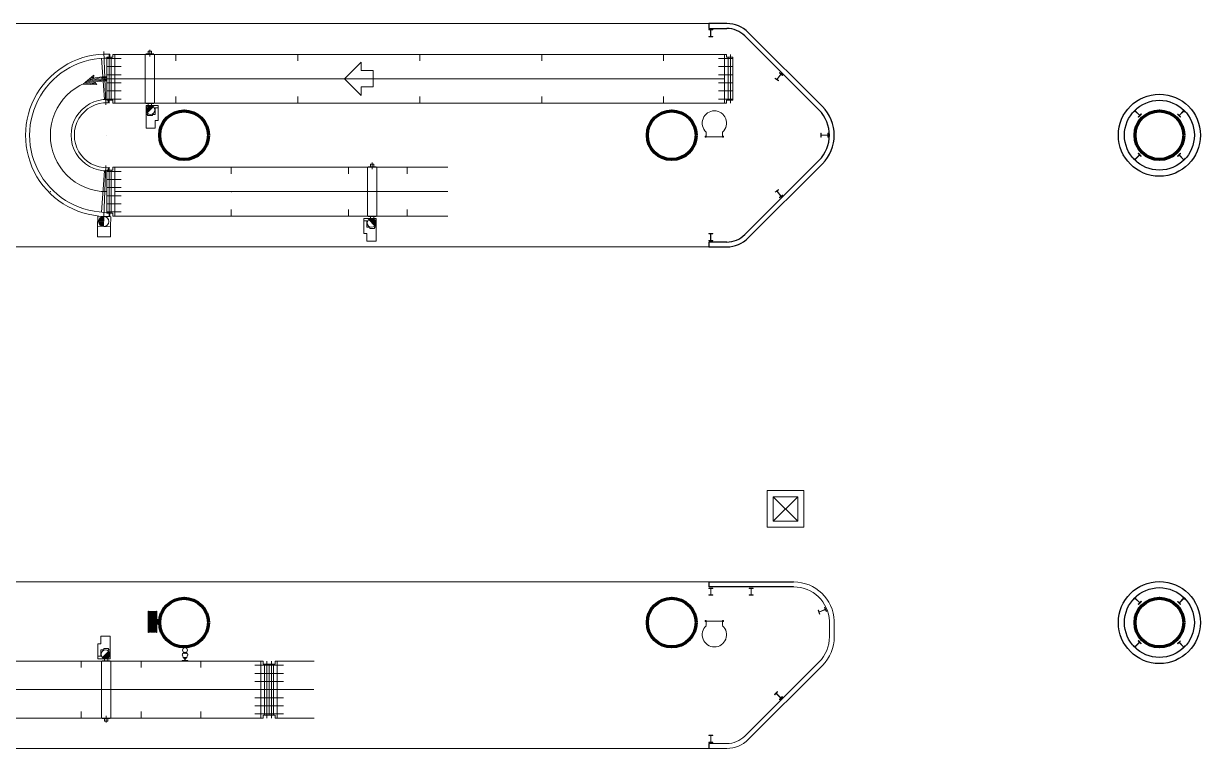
# Model space of a CAD drawing. Header units: metres. Extents: x 1807 to 3745, y 842 to 1968.
# Drawn here: x 3410.05 to 3439.01, y 1268.9 to 1286.75 of the extents above; entities that cross this region are included whole.
import ezdxf

# ---------------------------------------------------------------- set-up
doc = ezdxf.new("R2010")
doc.units = ezdxf.units.M
doc.header["$MEASUREMENT"] = 0
doc.linetypes.add('DGN1', pattern=[7.299439, 0, -7.299439])
doc.layers.add('Level 1', color=7, linetype='Continuous', lineweight=0)

msp = doc.modelspace()

# ---------------------------------------------------------------- linework, layer by layer
at = {"layer": 'Level 1', "color": 7, "linetype": 'Continuous', "lineweight": 0}
for p, q in [((3427.354, 1286.75), (3390.647, 1286.75)), ((3429.707, 1284.707), (3427.884, 1286.53)), ((3412.1, 1285.92), (3412.1, 1284.86)), ((3412.1, 1285.92), (3412.25, 1285.92)), ((3412.1, 1285.9), (3412.1, 1284.88)), ((3412.1, 1285.89), (3412.45, 1285.89)), ((3412.17, 1285.999), (3412.17, 1285.899)), ((3412.25, 1285.99), (3412.3, 1285.99)), ((3412.25, 1285.92), (3412.25, 1285.99)), ((3412.3, 1285.99), (3427.3, 1285.99)), ((3413.26, 1286), (3413.06, 1286)), ((3413.12, 1286.07), (3413.12, 1286)), ((3413.2, 1286.07), (3413.12, 1286.07)), ((3413.2, 1286.07), (3413.2, 1286)), ((3413.8, 1285.99), (3413.8, 1285.83)), ((3416.8, 1285.99), (3416.8, 1285.83)), ((3419.8, 1285.99), (3419.8, 1285.83)), ((3422.8, 1285.99), (3422.8, 1285.83)), ((3425.8, 1285.99), (3425.8, 1285.83)), ((3427.5, 1285.89), (3427.15, 1285.89)), ((3427.35, 1285.99), (3427.3, 1285.99)), ((3427.35, 1285.92), (3427.35, 1285.99)), ((3427.5, 1285.92), (3427.35, 1285.92)), ((3427.5, 1284.86), (3427.5, 1285.92)), ((3412.1, 1285.69), (3412.45, 1285.69)), ((3418.355, 1285.8), (3417.945, 1285.39)), ((3418.355, 1285.8), (3418.355, 1285.59)), ((3418.655, 1285.59), (3418.355, 1285.59)), ((3418.655, 1285.59), (3418.655, 1285.19)), ((3427.5, 1285.69), (3427.15, 1285.69)), ((3411.778, 1285.475), (3411.514, 1285.26)), ((3411.778, 1285.475), (3411.771, 1285.402)), ((3411.85, 1285.245), (3411.795, 1285.305)), ((3412.099, 1285.391), (3412.101, 1285.389)), ((3412.099, 1285.389), (3412.101, 1285.391)), ((3412.099, 1285.391), (3412.101, 1285.389)), ((3412.099, 1285.389), (3412.101, 1285.391)), ((3412.1, 1285.49), (3412.45, 1285.49)), ((3412.1, 1285.34), (3412.1, 1285.44)), ((3412.1, 1285.29), (3412.45, 1285.29)), ((3412.299, 1285.391), (3412.301, 1285.389)), ((3412.299, 1285.389), (3412.301, 1285.391)), ((3412.299, 1285.389), (3412.301, 1285.391)), ((3412.299, 1285.391), (3412.301, 1285.389)), ((3413.799, 1285.391), (3413.801, 1285.389)), ((3413.799, 1285.389), (3413.801, 1285.391)), ((3413.799, 1285.389), (3413.801, 1285.391)), ((3413.799, 1285.391), (3413.801, 1285.389)), ((3413.899, 1285.391), (3413.901, 1285.389)), ((3413.899, 1285.389), (3413.901, 1285.391)), ((3416.799, 1285.391), (3416.801, 1285.389)), ((3416.799, 1285.389), (3416.801, 1285.391)), ((3416.899, 1285.391), (3416.901, 1285.389)), ((3416.899, 1285.389), (3416.901, 1285.391)), ((3417.946, 1285.391), (3417.944, 1285.389)), ((3417.946, 1285.389), (3417.944, 1285.391)), ((3418.355, 1284.98), (3417.945, 1285.39)), ((3418.301, 1285.391), (3418.299, 1285.389)), ((3418.301, 1285.389), (3418.299, 1285.391)), ((3419.799, 1285.391), (3419.801, 1285.389)), ((3419.799, 1285.389), (3419.801, 1285.391)), ((3419.899, 1285.391), (3419.901, 1285.389)), ((3419.899, 1285.389), (3419.901, 1285.391)), ((3422.799, 1285.391), (3422.801, 1285.389)), ((3422.799, 1285.389), (3422.801, 1285.391)), ((3422.899, 1285.391), (3422.901, 1285.389)), ((3422.899, 1285.389), (3422.901, 1285.391)), ((3425.799, 1285.391), (3425.801, 1285.389)), ((3425.799, 1285.389), (3425.801, 1285.391)), ((3425.899, 1285.391), (3425.901, 1285.389)), ((3425.899, 1285.389), (3425.901, 1285.391)), ((3427.5, 1285.49), (3427.15, 1285.49)), ((3427.5, 1285.29), (3427.15, 1285.29)), ((3427.301, 1285.389), (3427.299, 1285.391)), ((3427.301, 1285.391), (3427.299, 1285.389)), ((3427.501, 1285.389), (3427.499, 1285.391)), ((3427.501, 1285.391), (3427.499, 1285.389)), ((3411.85, 1285.245), (3411.514, 1285.26)), ((3412.1, 1285.09), (3412.45, 1285.09)), ((3418.355, 1285.19), (3418.355, 1284.98)), ((3418.655, 1285.19), (3418.355, 1285.19)), ((3427.5, 1285.09), (3427.15, 1285.09)), ((3412.1, 1284.89), (3412.45, 1284.89)), ((3412.1, 1284.86), (3412.25, 1284.86)), ((3412.129, 1284.88), (3412.129, 1284.799)), ((3412.25, 1284.86), (3412.25, 1284.79)), ((3412.25, 1284.79), (3412.3, 1284.79)), ((3412.3, 1284.79), (3427.3, 1284.79)), ((3413.26, 1284.78), (3413.06, 1284.78)), ((3413.064, 1284.73), (3413.064, 1284.512)), ((3413.064, 1284.73), (3413.364, 1284.73)), ((3413.064, 1284.627), (3413.168, 1284.73)), ((3413.067, 1284.594), (3413.2, 1284.727)), ((3413.077, 1284.569), (3413.225, 1284.717)), ((3413.092, 1284.548), (3413.246, 1284.703)), ((3413.12, 1284.78), (3413.12, 1284.73)), ((3413.2, 1284.78), (3413.2, 1284.73)), ((3413.364, 1284.73), (3413.364, 1284.67)), ((3413.8, 1284.95), (3413.8, 1284.79)), ((3416.8, 1284.95), (3416.8, 1284.79)), ((3419.8, 1284.95), (3419.8, 1284.79)), ((3422.8, 1284.95), (3422.8, 1284.79)), ((3425.8, 1284.95), (3425.8, 1284.79)), ((3427.5, 1284.89), (3427.15, 1284.89)), ((3427.35, 1284.79), (3427.3, 1284.79)), ((3427.5, 1284.86), (3427.35, 1284.86)), ((3427.35, 1284.86), (3427.35, 1284.79)), ((3413.064, 1284.512), (3413.1, 1284.512)), ((3413.1, 1284.512), (3413.1, 1284.482)), ((3413.1, 1284.482), (3413.22, 1284.482)), ((3413.22, 1284.512), (3413.22, 1284.482)), ((3413.22, 1284.512), (3413.292, 1284.512)), ((3413.292, 1284.67), (3413.364, 1284.67)), ((3413.292, 1284.67), (3413.292, 1284.512)), ((3412.099, 1284.001), (3412.101, 1283.999)), ((3412.099, 1283.999), (3412.101, 1284.001)), ((3418.589, 1283.29), (3418.589, 1283.22)), ((3418.589, 1283.29), (3418.669, 1283.29)), ((3418.669, 1283.29), (3418.669, 1283.22)), ((3427.884, 1281.47), (3429.707, 1283.293)), ((3412.1, 1282.08), (3412.1, 1283.14)), ((3412.1, 1283.14), (3412.25, 1283.14)), ((3412.1, 1283.12), (3412.1, 1282.1)), ((3412.1, 1283.11), (3412.45, 1283.11)), ((3412.129, 1283.12), (3412.129, 1283.201)), ((3412.25, 1283.21), (3412.3, 1283.21)), ((3412.25, 1283.14), (3412.25, 1283.21)), ((3420.488, 1283.21), (3412.3, 1283.21)), ((3415.163, 1283.05), (3415.163, 1283.21)), ((3418.047, 1283.05), (3418.047, 1283.21)), ((3418.529, 1283.22), (3418.729, 1283.22)), ((3419.489, 1283.05), (3419.489, 1283.21)), ((3412.1, 1282.91), (3412.45, 1282.91)), ((3412.1, 1282.71), (3412.45, 1282.71)), ((3410.709, 1282.609), (3410.711, 1282.611)), ((3410.711, 1282.609), (3410.709, 1282.611)), ((3412.099, 1282.609), (3412.101, 1282.611)), ((3412.101, 1282.609), (3412.099, 1282.611)), ((3412.099, 1282.609), (3412.101, 1282.611)), ((3412.099, 1282.611), (3412.101, 1282.609)), ((3412.1, 1282.51), (3412.45, 1282.51)), ((3412.299, 1282.609), (3412.301, 1282.611)), ((3412.299, 1282.611), (3412.301, 1282.609)), ((3415.162, 1282.609), (3415.164, 1282.611)), ((3415.162, 1282.611), (3415.164, 1282.609)), ((3415.262, 1282.609), (3415.264, 1282.611)), ((3415.262, 1282.611), (3415.264, 1282.609)), ((3417.99, 1282.609), (3417.988, 1282.611)), ((3417.99, 1282.611), (3417.988, 1282.609)), ((3418.046, 1282.609), (3418.048, 1282.611)), ((3418.046, 1282.611), (3418.048, 1282.609)), ((3418.146, 1282.609), (3418.148, 1282.611)), ((3418.146, 1282.611), (3418.148, 1282.609)), ((3419.488, 1282.609), (3419.49, 1282.611)), ((3419.488, 1282.611), (3419.49, 1282.609)), ((3419.49, 1282.609), (3419.488, 1282.611)), ((3419.49, 1282.611), (3419.488, 1282.609)), ((3419.588, 1282.609), (3419.59, 1282.611)), ((3419.588, 1282.611), (3419.59, 1282.609)), ((3412.1, 1282.31), (3412.45, 1282.31)), ((3412.1, 1282.11), (3412.45, 1282.11)), ((3412.1, 1282.08), (3412.25, 1282.08)), ((3412.17, 1282.101), (3412.17, 1282.001)), ((3412.25, 1282.08), (3412.25, 1282.01)), ((3415.163, 1282.01), (3415.163, 1282.17)), ((3418.047, 1282.01), (3418.047, 1282.17)), ((3419.489, 1282.01), (3419.489, 1282.17)), ((3411.868, 1281.758), (3411.879, 1282.008)), ((3412.199, 1281.994), (3411.879, 1282.008)), ((3411.92, 1281.806), (3411.927, 1281.956)), ((3411.944, 1281.78), (3411.953, 1281.98)), ((3411.968, 1281.764), (3411.978, 1281.993)), ((3411.993, 1281.755), (3412.004, 1282)), ((3412.018, 1281.752), (3412.029, 1282.001)), ((3412.188, 1281.744), (3412.199, 1281.994)), ((3412.25, 1282.01), (3412.3, 1282.01)), ((3420.488, 1282.01), (3412.3, 1282.01)), ((3418.725, 1281.95), (3418.425, 1281.95)), ((3418.425, 1281.95), (3418.425, 1281.89)), ((3418.497, 1281.89), (3418.425, 1281.89)), ((3418.497, 1281.89), (3418.497, 1281.732)), ((3418.529, 1282), (3418.729, 1282)), ((3418.697, 1281.768), (3418.543, 1281.922)), ((3418.711, 1281.789), (3418.563, 1281.937)), ((3418.589, 1282), (3418.589, 1281.95)), ((3418.721, 1281.814), (3418.589, 1281.947)), ((3418.725, 1281.847), (3418.621, 1281.95)), ((3418.669, 1282), (3418.669, 1281.95)), ((3418.725, 1281.95), (3418.725, 1281.732)), ((3412.188, 1281.744), (3411.868, 1281.758)), ((3418.569, 1281.732), (3418.497, 1281.732)), ((3418.689, 1281.702), (3418.568, 1281.702)), ((3418.569, 1281.732), (3418.569, 1281.702)), ((3418.725, 1281.732), (3418.689, 1281.732)), ((3418.689, 1281.732), (3418.689, 1281.702)), ((3390.647, 1281.25), (3427.354, 1281.25)), ((3429.25, 1275.25), (3428.35, 1275.25)), ((3428.35, 1275.25), (3428.35, 1274.35)), ((3429.25, 1274.35), (3429.25, 1275.25)), ((3428.5, 1274.5), (3429.1, 1275.1)), ((3429.1, 1274.5), (3428.5, 1275.1)), ((3428.35, 1274.35), (3429.25, 1274.35)), ((3429, 1273), (3389, 1273)), ((3413.13, 1272.264), (3413.13, 1271.774)), ((3413.149, 1272.264), (3413.149, 1271.774)), ((3413.167, 1272.264), (3413.167, 1271.774)), ((3413.186, 1272.264), (3413.186, 1271.774)), ((3413.204, 1272.264), (3413.204, 1271.774)), ((3413.223, 1272.264), (3413.223, 1271.774)), ((3413.241, 1272.261), (3413.241, 1271.774)), ((3413.241, 1272.261), (3413.241, 1271.774)), ((3413.26, 1272.264), (3413.26, 1271.774)), ((3413.278, 1272.264), (3413.278, 1271.774)), ((3413.297, 1272.264), (3413.297, 1271.774)), ((3413.316, 1272.264), (3413.316, 1271.774)), ((3429.881, 1272.035), (3429.881, 1271.65)), ((3430.001, 1272.035), (3430.001, 1271.65)), ((3430.001, 1272), (3430.001, 1271.65)), ((3411.951, 1271.17), (3411.879, 1271.17)), ((3411.879, 1271.11), (3411.879, 1271.17)), ((3412.179, 1271.11), (3411.879, 1271.11)), ((3411.951, 1271.17), (3411.951, 1271.328)), ((3412.023, 1271.328), (3411.951, 1271.328)), ((3412.151, 1271.292), (3411.996, 1271.138)), ((3412.165, 1271.271), (3412.017, 1271.123)), ((3412.143, 1271.358), (3412.022, 1271.358)), ((3412.023, 1271.328), (3412.023, 1271.358)), ((3412.175, 1271.246), (3412.043, 1271.113)), ((3412.043, 1271.06), (3412.043, 1271.11)), ((3412.178, 1271.213), (3412.075, 1271.11)), ((3412.123, 1271.06), (3412.123, 1271.11)), ((3412.143, 1271.328), (3412.143, 1271.358)), ((3412.179, 1271.328), (3412.143, 1271.328)), ((3412.179, 1271.11), (3412.179, 1271.328)), ((3413.976, 1271.243), (3413.976, 1271.258)), ((3414.071, 1271.143), (3413.976, 1271.143)), ((3413.976, 1271.143), (3413.976, 1271.133)), ((3413.976, 1271.133), (3414.071, 1271.133)), ((3413.985, 1271.261), (3413.985, 1271.277)), ((3414.046, 1271.133), (3414.001, 1271.133)), ((3414.001, 1271.133), (3414.001, 1271.124)), ((3414.005, 1271.243), (3414.005, 1271.258)), ((3414.016, 1271.101), (3414.012, 1271.101)), ((3414.013, 1271.121), (3414.013, 1271.133)), ((3414.031, 1271.101), (3414.016, 1271.101)), ((3414.016, 1271.101), (3414.016, 1271.066)), ((3414.036, 1271.101), (3414.031, 1271.101)), ((3414.031, 1271.066), (3414.031, 1271.101)), ((3414.034, 1271.121), (3414.034, 1271.133)), ((3414.042, 1271.243), (3414.042, 1271.258)), ((3414.046, 1271.121), (3414.046, 1271.133)), ((3414.062, 1271.277), (3414.062, 1271.261)), ((3414.07, 1271.258), (3414.071, 1271.258)), ((3414.071, 1271.258), (3414.071, 1271.243)), ((3414.071, 1271.133), (3414.071, 1271.143)), ((3415.893, 1271.05), (3405.6, 1271.05)), ((3411.471, 1270.89), (3411.471, 1271.05)), ((3411.983, 1271.06), (3412.183, 1271.06)), ((3412.943, 1270.89), (3412.943, 1271.05)), ((3414.091, 1271.066), (3413.956, 1271.066)), ((3413.956, 1271.066), (3413.956, 1271.046)), ((3413.956, 1271.046), (3414.091, 1271.046)), ((3414.016, 1271.066), (3414.031, 1271.066)), ((3414.091, 1271.046), (3414.091, 1271.066)), ((3414.414, 1270.89), (3414.414, 1271.05)), ((3416.093, 1270.95), (3415.743, 1270.95)), ((3415.943, 1271.05), (3415.893, 1271.05)), ((3415.943, 1270.98), (3415.943, 1271.05)), ((3416.093, 1270.98), (3415.943, 1270.98)), ((3416.093, 1269.72), (3416.093, 1270.98)), ((3416.093, 1270.98), (3416.243, 1270.98)), ((3416.093, 1270.98), (3416.093, 1269.72)), ((3416.093, 1270.95), (3416.443, 1270.95)), ((3416.243, 1271.05), (3416.293, 1271.05)), ((3416.243, 1270.98), (3416.243, 1271.05)), ((3417.2, 1271.05), (3416.293, 1271.05)), ((3429.623, 1271.028), (3427.799, 1269.204)), ((3429.708, 1270.943), (3427.884, 1269.12)), ((3429.708, 1270.943), (3427.884, 1269.12)), ((3429.708, 1270.943), (3429.708, 1270.943)), ((3416.093, 1270.75), (3415.743, 1270.75)), ((3416.093, 1270.55), (3415.743, 1270.55)), ((3416.093, 1270.75), (3416.443, 1270.75)), ((3416.093, 1270.55), (3416.443, 1270.55)), ((3410.099, 1270.349), (3410.101, 1270.351)), ((3410.099, 1270.351), (3410.101, 1270.349)), ((3411.444, 1270.351), (3411.442, 1270.349)), ((3411.444, 1270.349), (3411.442, 1270.351)), ((3411.47, 1270.349), (3411.472, 1270.351)), ((3411.47, 1270.351), (3411.472, 1270.349)), ((3411.57, 1270.349), (3411.572, 1270.351)), ((3411.57, 1270.351), (3411.572, 1270.349)), ((3412.944, 1270.351), (3412.942, 1270.349)), ((3412.944, 1270.349), (3412.942, 1270.351)), ((3412.942, 1270.349), (3412.944, 1270.351)), ((3412.942, 1270.351), (3412.944, 1270.349)), ((3413.042, 1270.349), (3413.044, 1270.351)), ((3413.042, 1270.351), (3413.044, 1270.349)), ((3414.413, 1270.349), (3414.415, 1270.351)), ((3414.413, 1270.351), (3414.415, 1270.349)), ((3414.513, 1270.349), (3414.515, 1270.351)), ((3414.513, 1270.351), (3414.515, 1270.349)), ((3416.093, 1270.35), (3415.743, 1270.35)), ((3415.894, 1270.351), (3415.892, 1270.349)), ((3415.894, 1270.349), (3415.892, 1270.351)), ((3416.092, 1270.349), (3416.094, 1270.351)), ((3416.092, 1270.351), (3416.094, 1270.349)), ((3416.094, 1270.351), (3416.092, 1270.349)), ((3416.094, 1270.349), (3416.092, 1270.351)), ((3416.093, 1270.35), (3416.443, 1270.35)), ((3416.292, 1270.349), (3416.294, 1270.351)), ((3416.292, 1270.351), (3416.294, 1270.349)), ((3416.093, 1270.15), (3415.743, 1270.15)), ((3416.093, 1269.95), (3415.743, 1269.95)), ((3416.093, 1270.15), (3416.443, 1270.15)), ((3416.093, 1269.95), (3416.443, 1269.95)), ((3415.893, 1269.65), (3405.6, 1269.65)), ((3411.471, 1269.65), (3411.471, 1269.81)), ((3411.983, 1269.64), (3412.183, 1269.64)), ((3412.043, 1269.57), (3412.043, 1269.64)), ((3412.123, 1269.57), (3412.123, 1269.64)), ((3412.943, 1269.65), (3412.943, 1269.81)), ((3414.414, 1269.65), (3414.414, 1269.81)), ((3416.093, 1269.75), (3415.743, 1269.75)), ((3415.943, 1269.65), (3415.893, 1269.65)), ((3416.093, 1269.72), (3415.943, 1269.72)), ((3415.943, 1269.72), (3415.943, 1269.65)), ((3416.093, 1269.75), (3416.443, 1269.75)), ((3416.093, 1269.72), (3416.243, 1269.72)), ((3416.243, 1269.72), (3416.243, 1269.65)), ((3416.243, 1269.65), (3416.293, 1269.65)), ((3417.2, 1269.65), (3416.293, 1269.65)), ((3412.043, 1269.57), (3412.123, 1269.57)), ((3390.646, 1268.9), (3427.354, 1268.9)), ((3426.909, 1269.02), (3427.354, 1269.02)), ((3426.909, 1268.9), (3427.354, 1268.9))]:
    msp.add_line(p, q, dxfattribs=at)
at = {"layer": 'Level 1', "color": 7, "linetype": 'Continuous', "lineweight": 30}
for p, q in [((3427.354, 1286.75), (3426.91, 1286.75)), ((3426.91, 1286.75), (3426.91, 1286.63)), ((3426.91, 1286.63), (3427.354, 1286.63)), ((3427.8, 1286.445), (3429.622, 1284.622)), ((3429.707, 1284.707), (3427.884, 1286.53)), ((3429.622, 1283.378), (3427.8, 1281.555)), ((3427.884, 1281.47), (3429.707, 1283.293)), ((3427.354, 1281.37), (3426.91, 1281.37)), ((3426.91, 1281.37), (3426.91, 1281.25)), ((3426.91, 1281.25), (3427.354, 1281.25)), ((3426.909, 1273), (3429, 1273)), ((3426.909, 1273), (3426.909, 1272.88)), ((3429, 1272.88), (3426.909, 1272.88)), ((3413.34, 1272.07), (3413.34, 1271.968)), ((3413.369, 1272.07), (3413.34, 1272.07)), ((3413.34, 1271.968), (3413.369, 1271.968)), ((3413.369, 1271.968), (3413.369, 1272.07)), ((3426.909, 1269.02), (3426.909, 1268.9))]:
    msp.add_line(p, q, dxfattribs=at)
at = {"layer": 'Level 1', "color": 7, "linetype": 'Continuous', "lineweight": 13}
for p, q in [((3427.011, 1286.6), (3426.91, 1286.6)), ((3426.91, 1286.6), (3426.91, 1286.592)), ((3426.91, 1286.592), (3426.95, 1286.592)), ((3426.95, 1286.43), (3426.91, 1286.43)), ((3426.91, 1286.43), (3426.91, 1286.422)), ((3426.91, 1286.422), (3427.011, 1286.422)), ((3426.958, 1286.584), (3426.958, 1286.438)), ((3426.963, 1286.438), (3426.963, 1286.584)), ((3426.97, 1286.592), (3427.011, 1286.592)), ((3427.011, 1286.43), (3426.97, 1286.43)), ((3427.011, 1286.592), (3427.011, 1286.6)), ((3427.011, 1286.422), (3427.011, 1286.43)), ((3428.549, 1285.406), (3428.544, 1285.4)), ((3428.544, 1285.4), (3428.625, 1285.338)), ((3428.581, 1285.381), (3428.549, 1285.406)), ((3428.681, 1285.499), (3428.592, 1285.383)), ((3428.596, 1285.38), (3428.685, 1285.496)), ((3428.63, 1285.344), (3428.597, 1285.369)), ((3428.625, 1285.338), (3428.63, 1285.344)), ((3428.652, 1285.541), (3428.648, 1285.535)), ((3428.648, 1285.535), (3428.68, 1285.51)), ((3428.733, 1285.479), (3428.652, 1285.541)), ((3428.696, 1285.498), (3428.728, 1285.473)), ((3428.728, 1285.473), (3428.733, 1285.479)), ((3437.43, 1284.643), (3437.358, 1284.571)), ((3437.358, 1284.571), (3437.364, 1284.566)), ((3437.364, 1284.566), (3437.393, 1284.595)), ((3437.403, 1284.595), (3437.507, 1284.491)), ((3437.407, 1284.609), (3437.435, 1284.638)), ((3437.51, 1284.494), (3437.407, 1284.598)), ((3437.435, 1284.638), (3437.43, 1284.643)), ((3437.507, 1284.48), (3437.478, 1284.451)), ((3437.478, 1284.451), (3437.484, 1284.446)), ((3437.484, 1284.446), (3437.556, 1284.517)), ((3437.55, 1284.523), (3437.521, 1284.494)), ((3437.556, 1284.517), (3437.55, 1284.523)), ((3438.451, 1284.522), (3438.446, 1284.516)), ((3438.446, 1284.516), (3438.517, 1284.444)), ((3438.48, 1284.493), (3438.451, 1284.522)), ((3438.595, 1284.597), (3438.491, 1284.493)), ((3438.494, 1284.49), (3438.598, 1284.593)), ((3438.523, 1284.45), (3438.494, 1284.479)), ((3438.517, 1284.444), (3438.523, 1284.45)), ((3438.571, 1284.642), (3438.566, 1284.636)), ((3438.566, 1284.636), (3438.595, 1284.607)), ((3438.643, 1284.57), (3438.571, 1284.642)), ((3438.609, 1284.593), (3438.637, 1284.565)), ((3438.637, 1284.565), (3438.643, 1284.57)), ((3426.825, 1283.95), (3426.825, 1283.975)), ((3426.825, 1283.975), (3426.85, 1283.975)), ((3426.85, 1283.95), (3426.825, 1283.95)), ((3426.85, 1283.963), (3426.85, 1284.076)), ((3426.85, 1283.975), (3426.85, 1283.95)), ((3427.25, 1283.963), (3426.85, 1283.963)), ((3427.25, 1284.076), (3427.25, 1283.963)), ((3427.275, 1283.975), (3427.25, 1283.975)), ((3427.25, 1283.975), (3427.25, 1283.95)), ((3427.25, 1283.95), (3427.275, 1283.95)), ((3427.275, 1283.95), (3427.275, 1283.975)), ((3429.672, 1283.949), (3429.672, 1284.051)), ((3429.672, 1284.051), (3429.68, 1284.051)), ((3429.68, 1283.949), (3429.672, 1283.949)), ((3429.68, 1284.051), (3429.68, 1284.01)), ((3429.68, 1283.99), (3429.68, 1283.949)), ((3429.688, 1284.002), (3429.834, 1284.002)), ((3429.834, 1283.998), (3429.688, 1283.998)), ((3429.842, 1284.01), (3429.842, 1284.051)), ((3429.842, 1284.051), (3429.85, 1284.051)), ((3429.842, 1283.949), (3429.842, 1283.99)), ((3429.85, 1283.949), (3429.842, 1283.949)), ((3429.85, 1284.051), (3429.85, 1283.949)), ((3437.483, 1283.556), (3437.477, 1283.55)), ((3437.477, 1283.55), (3437.506, 1283.521)), ((3437.554, 1283.484), (3437.483, 1283.556)), ((3438.516, 1283.554), (3438.444, 1283.483)), ((3438.493, 1283.52), (3438.522, 1283.549)), ((3438.522, 1283.549), (3438.516, 1283.554)), ((3437.363, 1283.435), (3437.357, 1283.43)), ((3437.357, 1283.43), (3437.429, 1283.358)), ((3437.391, 1283.407), (3437.363, 1283.435)), ((3437.506, 1283.51), (3437.402, 1283.407)), ((3437.405, 1283.403), (3437.509, 1283.507)), ((3437.434, 1283.364), (3437.405, 1283.393)), ((3437.429, 1283.358), (3437.434, 1283.364)), ((3437.52, 1283.507), (3437.549, 1283.478)), ((3437.549, 1283.478), (3437.554, 1283.484)), ((3438.444, 1283.483), (3438.45, 1283.477)), ((3438.45, 1283.477), (3438.479, 1283.506)), ((3438.49, 1283.506), (3438.593, 1283.402)), ((3438.597, 1283.405), (3438.493, 1283.509)), ((3438.593, 1283.391), (3438.565, 1283.362)), ((3438.565, 1283.362), (3438.57, 1283.357)), ((3438.57, 1283.357), (3438.642, 1283.429)), ((3438.636, 1283.434), (3438.607, 1283.405)), ((3438.642, 1283.429), (3438.636, 1283.434)), ((3428.544, 1282.6), (3428.625, 1282.662)), ((3428.625, 1282.662), (3428.63, 1282.656)), ((3428.549, 1282.594), (3428.544, 1282.6)), ((3428.581, 1282.619), (3428.549, 1282.594)), ((3428.681, 1282.501), (3428.592, 1282.617)), ((3428.596, 1282.62), (3428.685, 1282.504)), ((3428.63, 1282.656), (3428.597, 1282.631)), ((3428.648, 1282.465), (3428.68, 1282.49)), ((3428.652, 1282.459), (3428.648, 1282.465)), ((3428.733, 1282.521), (3428.652, 1282.459)), ((3428.696, 1282.502), (3428.728, 1282.527)), ((3428.728, 1282.527), (3428.733, 1282.521)), ((3426.91, 1281.57), (3426.91, 1281.578)), ((3426.91, 1281.578), (3427.011, 1281.578)), ((3426.95, 1281.57), (3426.91, 1281.57)), ((3426.958, 1281.416), (3426.958, 1281.562)), ((3426.963, 1281.562), (3426.963, 1281.416)), ((3427.011, 1281.57), (3426.97, 1281.57)), ((3427.011, 1281.578), (3427.011, 1281.57)), ((3426.91, 1281.4), (3426.91, 1281.408)), ((3426.91, 1281.408), (3426.95, 1281.408)), ((3427.011, 1281.4), (3426.91, 1281.4)), ((3426.97, 1281.408), (3427.011, 1281.408)), ((3427.011, 1281.408), (3427.011, 1281.4)), ((3429.1, 1275.1), (3428.5, 1275.1)), ((3428.5, 1275.1), (3428.5, 1274.5)), ((3429.1, 1274.5), (3429.1, 1275.1)), ((3428.5, 1274.5), (3429.1, 1274.5)), ((3427.012, 1272.85), (3426.911, 1272.85)), ((3426.911, 1272.85), (3426.911, 1272.842)), ((3426.911, 1272.842), (3426.952, 1272.842)), ((3426.959, 1272.834), (3426.959, 1272.688)), ((3426.964, 1272.688), (3426.964, 1272.834)), ((3426.972, 1272.842), (3427.012, 1272.842)), ((3427.012, 1272.842), (3427.012, 1272.85)), ((3428.005, 1272.85), (3427.904, 1272.85)), ((3427.904, 1272.85), (3427.904, 1272.842)), ((3427.904, 1272.842), (3427.944, 1272.842)), ((3427.952, 1272.834), (3427.952, 1272.688)), ((3427.957, 1272.688), (3427.957, 1272.834)), ((3427.964, 1272.842), (3428.005, 1272.842)), ((3428.005, 1272.842), (3428.005, 1272.85)), ((3426.952, 1272.68), (3426.911, 1272.68)), ((3426.911, 1272.68), (3426.911, 1272.672)), ((3426.911, 1272.672), (3427.012, 1272.672)), ((3427.012, 1272.68), (3426.972, 1272.68)), ((3427.012, 1272.672), (3427.012, 1272.68)), ((3427.944, 1272.68), (3427.904, 1272.68)), ((3427.904, 1272.68), (3427.904, 1272.672)), ((3427.904, 1272.672), (3428.005, 1272.672)), ((3428.005, 1272.68), (3427.964, 1272.68)), ((3428.005, 1272.672), (3428.005, 1272.68)), ((3437.43, 1272.643), (3437.358, 1272.571)), ((3437.358, 1272.571), (3437.364, 1272.566)), ((3437.364, 1272.566), (3437.393, 1272.595)), ((3437.403, 1272.595), (3437.507, 1272.491)), ((3437.407, 1272.609), (3437.435, 1272.638)), ((3437.51, 1272.494), (3437.407, 1272.598)), ((3437.435, 1272.638), (3437.43, 1272.643)), ((3437.55, 1272.523), (3437.521, 1272.494)), ((3437.556, 1272.517), (3437.55, 1272.523)), ((3438.451, 1272.522), (3438.446, 1272.516)), ((3438.48, 1272.493), (3438.451, 1272.522)), ((3438.595, 1272.597), (3438.491, 1272.493)), ((3438.494, 1272.49), (3438.598, 1272.593)), ((3438.571, 1272.642), (3438.566, 1272.636)), ((3438.566, 1272.636), (3438.595, 1272.607)), ((3438.643, 1272.57), (3438.571, 1272.642)), ((3438.609, 1272.593), (3438.637, 1272.565)), ((3438.637, 1272.565), (3438.643, 1272.57)), ((3413.114, 1272.284), (3413.114, 1271.754)), ((3413.129, 1272.284), (3413.114, 1272.284)), ((3413.129, 1271.754), (3413.129, 1272.284)), ((3413.319, 1272.284), (3413.319, 1271.754)), ((3413.333, 1272.284), (3413.319, 1272.284)), ((3413.333, 1271.754), (3413.333, 1272.284)), ((3429.609, 1272.307), (3429.602, 1272.304)), ((3429.602, 1272.304), (3429.64, 1272.21)), ((3429.624, 1272.27), (3429.609, 1272.307)), ((3429.648, 1272.213), (3429.632, 1272.251)), ((3429.77, 1272.322), (3429.634, 1272.265)), ((3429.636, 1272.261), (3429.772, 1272.317)), ((3429.766, 1272.372), (3429.759, 1272.369)), ((3429.759, 1272.369), (3429.774, 1272.332)), ((3429.805, 1272.278), (3429.766, 1272.372)), ((3429.782, 1272.313), (3429.797, 1272.275)), ((3429.797, 1272.275), (3429.805, 1272.278)), ((3437.507, 1272.48), (3437.478, 1272.451)), ((3437.478, 1272.451), (3437.484, 1272.446)), ((3437.484, 1272.446), (3437.556, 1272.517)), ((3438.446, 1272.516), (3438.517, 1272.444)), ((3438.523, 1272.45), (3438.494, 1272.479)), ((3438.517, 1272.444), (3438.523, 1272.45)), ((3426.85, 1272.05), (3426.825, 1272.05)), ((3426.825, 1272.05), (3426.825, 1272.025)), ((3426.825, 1272.025), (3426.85, 1272.025)), ((3426.85, 1272.025), (3426.85, 1272.05)), ((3427.25, 1272.037), (3426.85, 1272.037)), ((3426.85, 1272.037), (3426.85, 1271.924)), ((3427.25, 1272.05), (3427.275, 1272.05)), ((3427.25, 1272.025), (3427.25, 1272.05)), ((3427.25, 1271.924), (3427.25, 1272.037)), ((3427.275, 1272.025), (3427.25, 1272.025)), ((3427.275, 1272.05), (3427.275, 1272.025)), ((3429.64, 1272.21), (3429.648, 1272.213)), ((3413.114, 1271.754), (3413.129, 1271.754)), ((3413.319, 1271.754), (3413.333, 1271.754)), ((3437.363, 1271.435), (3437.357, 1271.43)), ((3437.357, 1271.43), (3437.429, 1271.358)), ((3437.391, 1271.407), (3437.363, 1271.435)), ((3437.506, 1271.51), (3437.402, 1271.407)), ((3437.405, 1271.403), (3437.509, 1271.507)), ((3437.434, 1271.364), (3437.405, 1271.393)), ((3437.429, 1271.358), (3437.434, 1271.364)), ((3437.483, 1271.556), (3437.477, 1271.55)), ((3437.477, 1271.55), (3437.506, 1271.521)), ((3437.554, 1271.484), (3437.483, 1271.556)), ((3437.52, 1271.507), (3437.549, 1271.478)), ((3437.549, 1271.478), (3437.554, 1271.484)), ((3438.516, 1271.554), (3438.444, 1271.483)), ((3438.444, 1271.483), (3438.45, 1271.477)), ((3438.45, 1271.477), (3438.479, 1271.506)), ((3438.49, 1271.506), (3438.593, 1271.402)), ((3438.493, 1271.52), (3438.522, 1271.549)), ((3438.597, 1271.405), (3438.493, 1271.509)), ((3438.522, 1271.549), (3438.516, 1271.554)), ((3438.593, 1271.391), (3438.565, 1271.362)), ((3438.565, 1271.362), (3438.57, 1271.357)), ((3438.57, 1271.357), (3438.642, 1271.429)), ((3438.636, 1271.434), (3438.607, 1271.405)), ((3438.642, 1271.429), (3438.636, 1271.434)), ((3428.6, 1270.299), (3428.528, 1270.227)), ((3428.528, 1270.227), (3428.534, 1270.221)), ((3428.534, 1270.221), (3428.563, 1270.25)), ((3428.573, 1270.25), (3428.677, 1270.146)), ((3428.577, 1270.264), (3428.606, 1270.293)), ((3428.681, 1270.15), (3428.577, 1270.254)), ((3428.606, 1270.293), (3428.6, 1270.299)), ((3428.677, 1270.136), (3428.648, 1270.107)), ((3428.648, 1270.107), (3428.654, 1270.101)), ((3428.654, 1270.101), (3428.726, 1270.173)), ((3428.72, 1270.179), (3428.691, 1270.15)), ((3428.726, 1270.173), (3428.72, 1270.179)), ((3427.012, 1269.228), (3426.911, 1269.228)), ((3426.911, 1269.228), (3426.911, 1269.22)), ((3426.911, 1269.22), (3426.952, 1269.22)), ((3426.952, 1269.058), (3426.911, 1269.058)), ((3426.911, 1269.058), (3426.911, 1269.05)), ((3426.911, 1269.05), (3427.012, 1269.05)), ((3426.959, 1269.212), (3426.959, 1269.065)), ((3426.964, 1269.065), (3426.964, 1269.212)), ((3426.972, 1269.22), (3427.012, 1269.22)), ((3427.012, 1269.058), (3426.972, 1269.058)), ((3427.012, 1269.22), (3427.012, 1269.228)), ((3427.012, 1269.05), (3427.012, 1269.058))]:
    msp.add_line(p, q, dxfattribs=at)
at = {"layer": 'Level 1', "color": 7, "linetype": 'Continuous', "lineweight": 0, "ltscale": 4}
for p, q in [((3411.965, 1285.895), (3412.041, 1284.878)), ((3412.076, 1284.744), (3412.027, 1286.061)), ((3412.155, 1285.99), (3412.155, 1284.789)), ((3412.21, 1285.92), (3412.21, 1284.86)), ((3412.3, 1285.99), (3412.3, 1284.79)), ((3413.047, 1285.99), (3413.047, 1284.79)), ((3413.16, 1285.94), (3413.16, 1286.104)), ((3413.273, 1285.99), (3413.273, 1284.79)), ((3427.3, 1284.79), (3427.3, 1285.99)), ((3427.39, 1284.86), (3427.39, 1285.92)), ((3427.445, 1284.79), (3427.445, 1285.991)), ((3412.1, 1285.39), (3427.3, 1285.39)), ((3413.064, 1284.174), (3413.064, 1284.512)), ((3413.364, 1284.67), (3413.364, 1284.362)), ((3413.292, 1284.174), (3413.064, 1284.174)), ((3413.292, 1284.362), (3413.292, 1284.174)), ((3413.292, 1284.362), (3413.364, 1284.362)), ((3412.029, 1282.001), (3412.076, 1283.258)), ((3418.629, 1283.16), (3418.629, 1283.324)), ((3411.965, 1282.105), (3412.041, 1283.122)), ((3412.155, 1282.01), (3412.155, 1283.211)), ((3412.21, 1282.08), (3412.21, 1283.14)), ((3412.3, 1282.01), (3412.3, 1283.21)), ((3418.516, 1283.21), (3418.516, 1282.01)), ((3418.742, 1283.21), (3418.742, 1282.01)), ((3420.488, 1282.61), (3412.3, 1282.61)), ((3418.425, 1281.89), (3418.425, 1281.582)), ((3411.868, 1281.758), (3411.868, 1281.494)), ((3412.188, 1281.744), (3412.188, 1281.494)), ((3418.497, 1281.582), (3418.425, 1281.582)), ((3418.497, 1281.582), (3418.497, 1281.394)), ((3418.725, 1281.394), (3418.725, 1281.732)), ((3411.868, 1281.494), (3412.188, 1281.494)), ((3418.497, 1281.394), (3418.725, 1281.394)), ((3411.951, 1271.666), (3412.179, 1271.666)), ((3411.951, 1271.478), (3411.951, 1271.666)), ((3412.179, 1271.666), (3412.179, 1271.328)), ((3411.879, 1271.17), (3411.879, 1271.478)), ((3411.951, 1271.478), (3411.879, 1271.478)), ((3411.97, 1269.65), (3411.97, 1271.05)), ((3412.196, 1269.65), (3412.196, 1271.05)), ((3415.893, 1271.05), (3415.893, 1269.65)), ((3415.983, 1270.98), (3415.983, 1269.72)), ((3416.038, 1271.05), (3416.038, 1269.649)), ((3416.148, 1269.65), (3416.148, 1271.051)), ((3416.203, 1269.72), (3416.203, 1270.98)), ((3416.293, 1269.65), (3416.293, 1271.05)), ((3417.19, 1270.35), (3405.4, 1270.35)), ((3412.083, 1269.7), (3412.083, 1269.536))]:
    msp.add_line(p, q, dxfattribs=at)
at = {"layer": 'Level 1', "color": 7, "linetype": 'DGN1', "lineweight": 0}
for p, q in [((3413.339, 1272.067), (3413.132, 1272.067)), ((3413.339, 1271.971), (3413.132, 1271.971))]:
    msp.add_line(p, q, dxfattribs=at)
at = {"layer": 'Level 1', "color": 7, "linetype": 'Continuous', "lineweight": 30}
for centre, radius in [((3438, 1284), 1.01), ((3438, 1284), 0.86), ((3438, 1272), 1.01), ((3438, 1272), 0.86)]:
    msp.add_circle(centre, radius, dxfattribs=at)
at = {"layer": 'Level 1', "color": 7, "linetype": 'Continuous', "lineweight": 0}
for centre, radius in [((3413.173, 1284.621), 0.109), ((3412.023, 1281.876), 0.125), ((3418.615, 1281.841), 0.109), ((3412.069, 1271.219), 0.109)]:
    msp.add_circle(centre, radius, dxfattribs=at)
at = {"layer": 'Level 1', "color": 7, "linetype": 'Continuous', "lineweight": 70}
for centre in [(3414, 1284), (3426, 1284), (3438, 1284), (3414, 1272), (3426, 1272), (3438, 1272)]:
    msp.add_circle(centre, 0.6, dxfattribs=at)
at = {"layer": 'Level 1', "color": 7, "linetype": 'Continuous', "lineweight": 13}
msp.add_circle((3414.024, 1271.323), 0.06, dxfattribs=at)
at = {"layer": 'Level 1', "color": 7, "linetype": 'Continuous', "lineweight": 0}
for centre, radius, start, end in [((3427.354, 1286), 0.75, 44.9932, 90), ((3412.1, 1284), 2, 87.9942, 272.0894), ((3412.1, 1284), 1.9, 87.8886, 272.0894), ((3412.1, 1284), 1.365, 90.0068, 112.8538), ((3412.1, 1284), 1.415, 90.0068, 111.3842), ((3412.1, 1284), 1.34, 90.0068, 110.5076), ((3412.1, 1284), 1.44, 90.0068, 108.4989), ((3412.1, 1284), 1.465, 102.8927, 106.0394), ((3412.1, 1284), 1.315, 102.5389, 107.8058), ((3412.1, 1284), 0.88, 88.1104, 271.8476), ((3412.1, 1284), 0.8, 87.9214, 271.8476), ((3429, 1284), 1, 315.0067, 44.9931), ((3427.354, 1282), 0.75, 270, 315.007), ((3429.001, 1272), 1, 2.312, 90), ((3429.001, 1272), 1, 2.312, 90), ((3429.001, 1272), 0.88, 2.312, 90), ((3429.001, 1271.65), 0.88, 314.9927, 0), ((3429.001, 1271.65), 1, 314.9927, 0), ((3429.001, 1271.65), 1, 314.9927, 0), ((3413.99, 1271.212), 0.0339, 113.2427, 208.8427), ((3413.897, 1271.147), 0.0799, 357.2159, 37.4014), ((3413.991, 1271.221), 0.04, 68.767, 111.233), ((3413.991, 1271.281), 0.04, 248.767, 291.233), ((3414.007, 1271.123), 0.00618, 166.1244, 346.1244), ((3414.024, 1271.191), 0.0701, 74.7036, 105.2964), ((3414.024, 1271.311), 0.0701, 254.7036, 285.2964), ((3413.992, 1271.102), 0.0205, 359.2613, 50.134), ((3414.024, 1271.129), 0.0127, 214.4192, 325.5808), ((3414.04, 1271.123), 0.00618, 193.8756, 346.1244), ((3414.056, 1271.102), 0.0205, 129.866, 180.7387), ((3414.057, 1271.221), 0.04, 68.767, 111.233), ((3414.057, 1271.281), 0.04, 248.767, 291.233), ((3414.058, 1271.212), 0.0339, 331.1573, 66.7573), ((3414.151, 1271.147), 0.0799, 142.5986, 182.7841), ((3427.354, 1269.65), 0.63, 270, 314.9924), ((3427.354, 1269.65), 0.75, 270, 314.9924), ((3427.354, 1269.65), 0.75, 270, 314.9924)]:
    msp.add_arc(centre, radius, start, end, dxfattribs=at)
at = {"layer": 'Level 1', "color": 7, "linetype": 'Continuous', "lineweight": 30}
for centre, radius, start, end in [((3427.354, 1286), 0.75, 44.9964, 89.9978), ((3427.354, 1286), 0.63, 44.9964, 89.9978), ((3429, 1284), 1, 315.0065, 44.9935), ((3429, 1284), 0.88, 315.0065, 44.9935), ((3427.354, 1282), 0.63, 270.0007, 315.005), ((3427.354, 1282), 0.75, 270.0007, 315.005)]:
    msp.add_arc(centre, radius, start, end, dxfattribs=at)
at = {"layer": 'Level 1', "color": 7, "linetype": 'Continuous', "lineweight": 13}
for centre, radius, start, end in [((3426.95, 1286.584), 0.0076, 0, 90), ((3426.95, 1286.438), 0.0076, 270, 0), ((3426.97, 1286.584), 0.0076, 90, 180), ((3426.97, 1286.438), 0.0076, 180, 270), ((3428.586, 1285.387), 0.0076, 232.5, 322.5), ((3428.602, 1285.375), 0.0076, 142.5, 232.5), ((3428.675, 1285.504), 0.0076, 322.5, 52.5), ((3428.691, 1285.492), 0.0076, 52.5, 142.5), ((3427.05, 1284.3), 0.3, 311.8109, 228.1903), ((3437.398, 1284.589), 0.0076, 45, 135), ((3437.412, 1284.603), 0.0076, 135, 225), ((3437.502, 1284.485), 0.0076, 315, 45), ((3437.516, 1284.499), 0.0076, 225, 315), ((3438.485, 1284.498), 0.0076, 225, 315), ((3438.499, 1284.484), 0.0076, 135, 225), ((3438.589, 1284.602), 0.0076, 315, 45), ((3438.603, 1284.588), 0.0076, 45, 135), ((3429.688, 1284.01), 0.0076, 180, 270), ((3429.688, 1283.99), 0.0076, 90, 180), ((3429.834, 1284.01), 0.0076, 270, 0), ((3429.834, 1283.99), 0.0076, 0, 90), ((3437.397, 1283.412), 0.0076, 225, 315), ((3437.411, 1283.398), 0.0076, 135, 225), ((3437.501, 1283.516), 0.0076, 315, 45), ((3437.515, 1283.502), 0.0076, 45, 135), ((3438.484, 1283.501), 0.0076, 45, 135), ((3438.498, 1283.515), 0.0076, 135, 225), ((3438.588, 1283.397), 0.0076, 315, 45), ((3438.602, 1283.411), 0.0076, 225, 315), ((3428.586, 1282.613), 0.0076, 37.5, 127.5), ((3428.602, 1282.625), 0.0076, 127.5, 217.5), ((3428.675, 1282.496), 0.0076, 307.5, 37.5), ((3428.691, 1282.508), 0.0076, 217.5, 307.5), ((3426.95, 1281.562), 0.0076, 0, 90), ((3426.97, 1281.562), 0.0076, 90, 180), ((3426.95, 1281.416), 0.0076, 270, 0), ((3426.97, 1281.416), 0.0076, 180, 270), ((3426.952, 1272.834), 0.0076, 0, 90), ((3426.972, 1272.834), 0.0076, 90, 180), ((3427.944, 1272.834), 0.0076, 0, 90), ((3427.964, 1272.834), 0.0076, 90, 180), ((3426.952, 1272.688), 0.0076, 270, 0), ((3426.972, 1272.688), 0.0076, 180, 270), ((3427.944, 1272.688), 0.0076, 270, 0), ((3427.964, 1272.688), 0.0076, 180, 270), ((3437.398, 1272.589), 0.0076, 45, 135), ((3437.412, 1272.603), 0.0076, 135, 225), ((3438.589, 1272.602), 0.0076, 315, 45), ((3438.603, 1272.588), 0.0076, 45, 135), ((3429.632, 1272.272), 0.0076, 202.5, 292.5), ((3429.639, 1272.254), 0.0076, 112.5, 202.5), ((3429.767, 1272.329), 0.0076, 292.5, 22.5), ((3429.775, 1272.31), 0.0076, 22.5, 112.5), ((3437.502, 1272.485), 0.0076, 315, 45), ((3437.516, 1272.499), 0.0076, 225, 315), ((3438.485, 1272.498), 0.0076, 225, 315), ((3438.499, 1272.484), 0.0076, 135, 225), ((3427.05, 1271.7), 0.3, 131.8097, 48.1891), ((3437.397, 1271.412), 0.0076, 225, 315), ((3437.411, 1271.398), 0.0076, 135, 225), ((3437.501, 1271.516), 0.0076, 315, 45), ((3437.515, 1271.502), 0.0076, 45, 135), ((3438.484, 1271.501), 0.0076, 45, 135), ((3438.498, 1271.515), 0.0076, 135, 225), ((3438.588, 1271.397), 0.0076, 315, 45), ((3438.602, 1271.411), 0.0076, 225, 315), ((3428.568, 1270.245), 0.0076, 45, 135), ((3428.582, 1270.259), 0.0076, 135, 225), ((3428.672, 1270.141), 0.0076, 315, 45), ((3428.686, 1270.155), 0.0076, 225, 315), ((3426.952, 1269.212), 0.0076, 0, 90), ((3426.952, 1269.065), 0.0076, 270, 0), ((3426.972, 1269.212), 0.0076, 90, 180), ((3426.972, 1269.065), 0.0076, 180, 270)]:
    msp.add_arc(centre, radius, start, end, dxfattribs=at)
at = {"layer": 'Level 1', "color": 7, "linetype": 'Continuous', "lineweight": 0, "ltscale": 4}
msp.add_arc((3412.1, 1284), 1.39, 90, 270, dxfattribs=at)
at = {"layer": 'Level 1', "color": 7, "linetype": 'Continuous', "lineweight": 0, "extrusion": (0, 0, -1)}
for centre, major_axis, ratio in [((3413.139, 1272.257), (0, -0.017), 0.578812), ((3413.158, 1272.257), (0, -0.017), 0.578812), ((3413.176, 1272.257), (0, -0.017), 0.578812), ((3413.195, 1272.257), (0, -0.017), 0.578812), ((3413.213, 1272.257), (0, -0.017), 0.578812), ((3413.232, 1272.257), (0, -0.017), 0.578812), ((3413.251, 1271.781), (0, 0.017), 0.578813), ((3413.269, 1271.781), (0, 0.017), 0.578813), ((3413.288, 1271.781), (0, 0.017), 0.578813), ((3413.306, 1271.781), (0, 0.017), 0.578813)]:
    msp.add_ellipse(centre, major_axis=major_axis, ratio=ratio, start_param=1.981756, end_param=4.478097, dxfattribs=at)
at = {"layer": 'Level 1', "color": 7, "linetype": 'Continuous', "lineweight": 0}
for centre, major_axis, ratio in [((3413.251, 1272.257), (0, 0.017), 0.578812), ((3413.269, 1272.257), (0, 0.017), 0.578812), ((3413.288, 1272.257), (0, 0.017), 0.578812), ((3413.306, 1272.257), (0, 0.017), 0.578812), ((3413.139, 1271.781), (0, -0.017), 0.578813), ((3413.158, 1271.781), (0, -0.017), 0.578813), ((3413.176, 1271.781), (0, -0.017), 0.578813), ((3413.195, 1271.781), (0, -0.017), 0.578813), ((3413.213, 1271.781), (0, -0.017), 0.578813), ((3413.232, 1271.781), (0, -0.017), 0.578813)]:
    msp.add_ellipse(centre, major_axis=major_axis, ratio=ratio, start_param=5.123349, end_param=7.619689, dxfattribs=at)

doc.saveas('drawing.dxf')
